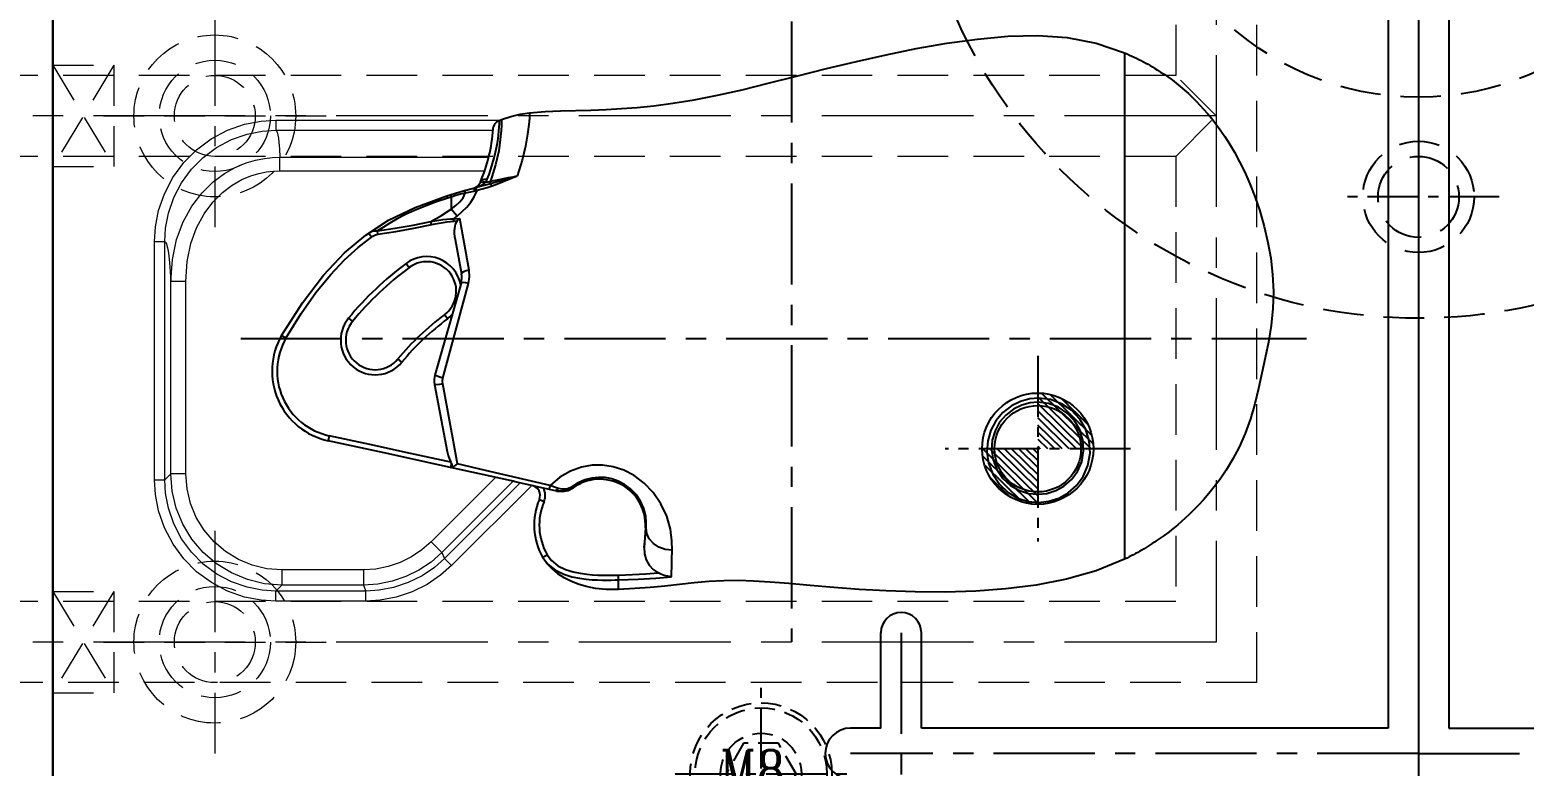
# Model space of a CAD drawing. Header units: millimetres. Extents: x 33920 to 35330, y -21664 to -20666.
# Drawn here: x 34914.3 to 35062, y -21057.6 to -20984.8 of the extents above; entities that cross this region are included whole.
import ezdxf

# ---------------------------------------------------------------- set-up
doc = ezdxf.new("R2010")
doc.units = ezdxf.units.MM
doc.header["$LTSCALE"] = 8
for name, pattern in [('CENTER', [2, 1.25, -0.25, 0.25, -0.25]), ('CENTER2', [1.125, 0.75, -0.125, 0.125, -0.125]), ('HIDDEN', [0.375, 0.25, -0.125])]:
    doc.linetypes.add(name, pattern=pattern)
for name, color, linetype in [('Cav-cor', 1, 'Continuous'), ('DEFAULT_1', 7, 'CENTER'), ('PIN', 5, 'Continuous'), ('Ru', 8, 'Continuous'), ('SCREW', 52, 'HIDDEN')]:
    doc.layers.add(name, color=color, linetype=linetype)
for name, color, linetype, lineweight in [('dim', 3, 'Continuous', 15), ('WR', 122, 'HIDDEN', 18), ('枕位', 75, 'Continuous', 15)]:
    doc.layers.add(name, color=color, linetype=linetype, lineweight=lineweight)
doc.styles.add('ROMANC', font='RomanC.ttf', dxfattribs={"width": 0.8, "height": 7})

# ---------------------------------------------------------------- blocks, each defined once
blk = doc.blocks.new('20160824.190002')
at = {"layer": 'SCREW', "linetype": 'CENTER2'}
for p, q in [((0, -8.5), (0, 8.5)), ((-8.5, 0), (8.5, 0))]:
    blk.add_line(p, q, dxfattribs=at)
at = {"layer": 'SCREW'}
blk.add_lwpolyline([(-1.73, 3), (-3.46, 0), (-1.73, -3), (1.73, -3), (3.46, 0), (1.73, 3)], close=True, dxfattribs=at)
for radius in [7, 6.5, 4]:
    blk.add_circle((0, 0), radius, dxfattribs=at)
at = {"layer": 'dim', "style": 'ROMANC', "width": 0.8}
blk.add_text('M8', height=4.186, dxfattribs=at).set_placement((-4.07, -1.86))
blk = doc.blocks.new('20160904.091723')
at = {"layer": 'WR', "linetype": 'CENTER'}
blk.add_line((0, 11), (0, -11), dxfattribs=at)
at = {"layer": 'WR', "linetype": 'HIDDEN', "ltscale": 2}
blk.add_line((-11, 0), (11, 0), dxfattribs=at)
for radius in [8, 5.5, 4]:
    blk.add_circle((0, 0), radius, dxfattribs=at)

msp = doc.modelspace()

# ---------------------------------------------------------------- hatches: boundary and pattern name
at = {"layer": 'PIN', "linetype": 'Continuous'}
h = msp.add_hatch(dxfattribs=at)
h.set_pattern_fill('ANSI31', color=4, scale=4, angle=90.5, style=0)
h.set_pattern_definition([(135.5, (35424.7225, -21051.09585), (-0.35045463, -0.3566252), [])])
h.paths.add_polyline_path([(35013.926, -21026.2), (35008.426, -21026.248, 0.4142136), (35013.974, -21031.7)])
h.paths.add_polyline_path([(35013.878, -21020.701), (35013.926, -21026.2), (35019.425, -21026.152, 0.4142136)])

# ---------------------------------------------------------------- linework, layer by layer
at = {"linetype": 'CENTER', "ltscale": 3}
msp.add_line((35051.564, -20713.316), (35051.564, -21213.316), dxfattribs=at)
at = {"color": 8, "linetype": 'CENTER', "ltscale": 0.5}
msp.add_line((35059.533, -21001.316), (35043.595, -21001.316), dxfattribs=at)
at = {"color": 8, "linetype": 'HIDDEN', "ltscale": 2}
for centre, radius in [((35051.564, -20963.316), 50), ((35051.564, -20963.316), 28.15), ((35051.564, -21001.316), 5.5), ((35051.564, -21001.316), 4)]:
    msp.add_circle(centre, radius, dxfattribs=at)
at = {"layer": 'Cav-cor', "color": 1}
for p, q in [((34916.564, -20963.316), (34916.564, -21145.316)), ((34916.564, -21142.316), (34916.564, -20963.316)), ((35022.508, -20987.084), (35022.508, -21037.126)), ((34960.708, -20993.891), (34960.711, -20993.754)), ((34960.711, -20993.754), (34960.923, -20993.67)), ((34957.831, -21000.84), (34957.326, -21000.94)), ((34958.264, -21000.757), (34957.831, -21000.84)), ((34958.132, -21000.457), (34958.162, -21000.489)), ((34958.214, -21000.433), (34958.268, -21000.458)), ((34958.268, -21000.458), (34958.343, -21000.556)), ((34959.325, -21000.145), (34958.319, -21000.406)), ((34958.319, -21000.406), (34958.723, -21000.258)), ((34958.343, -21000.556), (34958.431, -21000.718)), ((34958.417, -21000.554), (34958.48, -21000.706)), ((34958.723, -21000.258), (34959.069, -21000.079)), ((34958.878, -20999.896), (34958.743, -21000.013)), ((34959.088, -20999.847), (34958.878, -20999.896)), ((34959.069, -21000.079), (34959.352, -20999.871)), ((34959.352, -20999.871), (34959.088, -20999.847)), ((34959.812, -21000.013), (34959.325, -21000.145)), ((34960.272, -20999.883), (34959.812, -21000.013)), ((34961.415, -20999.556), (34960.272, -20999.883)), ((34955.917, -21001.335), (34955.604, -21001.434)), ((34955.917, -21001.335), (34955.917, -21002.532)), ((34953.98, -21004.055), (34953.918, -21003.756)), ((34956.178, -21003.478), (34956.783, -21003.44)), ((34956.191, -21003.713), (34956.178, -21003.478)), ((34956.191, -21003.713), (34956.523, -21003.693)), ((34957.706, -21008.544), (34956.783, -21003.44)), ((34948.046, -21005.3), (34947.764, -21004.907)), ((34948.693, -21005.006), (34948.648, -21004.686)), ((34956.313, -21005.524), (34956.954, -21008.912)), ((34951.491, -21007.886), (34951.789, -21008.29)), ((34956.913, -21009.836), (34954.328, -21018.919)), ((34957.117, -21011.824), (34957.647, -21009.879)), ((34955.119, -21019.228), (34957.117, -21011.824)), ((34945.784, -21013.307), (34946.172, -21013.626)), ((34955.556, -21013.379), (34955.257, -21012.975)), ((34939.599, -21015.264), (34939.164, -21015.012)), ((34951.061, -21017.649), (34950.673, -21017.329)), ((34954.287, -21019.843), (34955.544, -21026.482)), ((34956.152, -21025.517), (34955.096, -21019.8)), ((34943.88, -21024.921), (34943.774, -21025.412)), ((34956.565, -21027.682), (34956.152, -21025.517)), ((34961.881, -21029.383), (34954.806, -21027.814)), ((34955.967, -21027.646), (34955.878, -21028.05)), ((34962.05, -21029.418), (34962.004, -21029.408)), ((34962.052, -21029.419), (34962.05, -21029.418)), ((34962.154, -21029.444), (34962.052, -21029.419)), ((34962.257, -21029.467), (34962.154, -21029.444)), ((34966.372, -21030.391), (34962.257, -21029.467)), ((34964.649, -21031.217), (34965.112, -21031.412)), ((34975.135, -21034.01), (34975.017, -21035.974)), ((34975.135, -21034.01), (34975.2, -21034.014)), ((34964.974, -21036.924), (34965.411, -21036.677)), ((34972.479, -21039.162), (34972.463, -21038.684)), ((34972.479, -21040.125), (34972.479, -21039.162))]:
    msp.add_line(p, q, dxfattribs=at)
for points in [[(34966.733, -20992.815), (34969.742, -20992.734), (34971.249, -20992.678), (34972.757, -20992.595), (34974.307, -20992.476), (34975.977, -20992.309), (34977.843, -20992.07), (34979.95, -20991.731), (34982.251, -20991.28), (34984.69, -20990.728), (34987.277, -20990.091), (34990.068, -20989.384), (34993.028, -20988.645), (34996.004, -20987.93), (34998.949, -20987.268), (35001.918, -20986.665), (35004.926, -20986.14), (35007.954, -20985.717), (35010.967, -20985.437), (35013.933, -20985.366), (35016.846, -20985.573), (35019.711, -20986.129), (35022.507, -20987.083)], [(35022.507, -20987.083), (35022.775, -20987.197), (35023.008, -20987.299), (35023.235, -20987.402), (35023.469, -20987.512), (35023.701, -20987.624), (35023.929, -20987.737), (35024.155, -20987.853), (35024.381, -20987.972), (35024.605, -20988.093), (35024.826, -20988.216), (35025.045, -20988.341), (35025.27, -20988.474), (35025.511, -20988.619), (35025.777, -20988.785), (35026.074, -20988.976), (35026.41, -20989.201), (35026.788, -20989.466), (35027.198, -20989.766), (35027.613, -20990.085), (35028.019, -20990.414), (35028.42, -20990.756), (35028.819, -20991.112), (35029.209, -20991.48), (35029.589, -20991.856), (35029.956, -20992.237), (35030.319, -20992.633), (35030.697, -20993.066), (35031.101, -20993.554), (35031.525, -20994.098), (35031.963, -20994.693), (35032.414, -20995.349), (35032.884, -20996.082), (35033.374, -20996.908), (35033.88, -20997.839), (35034.391, -20998.875), (35034.894, -21000.014), (35035.389, -21001.279), (35035.873, -21002.704), (35036.315, -21004.253), (35036.676, -21005.816), (35036.952, -21007.382), (35037.141, -21009.002), (35037.22, -21010.674), (35037.175, -21012.362), (35037.001, -21014.034), (35036.727, -21015.661), (35036.411, -21017.219), (35036.087, -21018.732), (35035.754, -21020.245), (35035.385, -21021.759), (35034.953, -21023.247), (35034.434, -21024.686), (35033.827, -21026.047), (35033.178, -21027.272), (35032.544, -21028.315), (35031.943, -21029.198), (35031.374, -21029.963), (35030.829, -21030.64), (35030.31, -21031.241), (35029.819, -21031.776), (35029.355, -21032.253), (35028.919, -21032.681), (35028.509, -21033.064), (35028.125, -21033.407), (35027.769, -21033.714), (35027.44, -21033.986), (35027.141, -21034.227), (35026.873, -21034.436), (35026.637, -21034.615), (35026.426, -21034.772), (35026.23, -21034.914), (35026.038, -21035.051), (35025.843, -21035.187), (35025.647, -21035.321), (35025.45, -21035.453), (35025.251, -21035.584), (35025.048, -21035.714), (35024.845, -21035.842), (35024.641, -21035.968), (35024.436, -21036.092), (35024.228, -21036.214), (35024.02, -21036.334), (35023.811, -21036.451), (35023.601, -21036.567), (35023.388, -21036.682), (35023.173, -21036.795), (35022.963, -21036.902), (35022.75, -21037.009), (35022.508, -21037.126)], [(34960.923, -20993.67), (34961.82, -20993.36), (34962.744, -20993.136), (34963.684, -20993)], [(34963.684, -20993), (34963.682, -20993.017), (34963.682, -20993.073), (34963.685, -20993.217), (34963.665, -20993.553), (34963.611, -20994.179), (34963.486, -20995.116), (34963.268, -20996.308), (34962.946, -20997.691), (34962.446, -20999.265)], [(34963.684, -20993), (34965.215, -20992.884), (34966.733, -20992.815)], [(34959.495, -20999.577), (34959.678, -20999.094), (34959.857, -20998.577), (34960.026, -20998.032), (34960.182, -20997.469), (34960.321, -20996.894), (34960.439, -20996.319), (34960.535, -20995.762), (34960.607, -20995.241), (34960.656, -20994.777), (34960.686, -20994.386), (34960.702, -20994.087), (34960.708, -20993.891)], [(34960.923, -20993.67), (34960.92, -20993.686), (34960.921, -20993.741), (34960.921, -20993.883), (34960.897, -20994.202), (34960.866, -20994.79), (34960.787, -20995.658), (34960.633, -20996.761), (34960.325, -20998.155), (34959.819, -20999.773)], [(34960.081, -20994.616), (34960.098, -20994.493), (34960.136, -20994.354), (34960.2, -20994.21), (34960.29, -20994.071), (34960.408, -20993.944), (34960.551, -20993.835), (34960.711, -20993.754)], [(34959.819, -20999.771), (34960.689, -20999.583), (34961.567, -20999.414), (34962.446, -20999.265)], [(34962.306, -20999.311), (34962.097, -20999.365), (34961.415, -20999.556)], [(34962.294, -20999.316), (34962.233, -20999.363), (34962.124, -20999.394), (34962.022, -20999.446), (34961.909, -20999.491), (34961.786, -20999.544), (34961.494, -20999.664)], [(34962.306, -20999.311), (34962.366, -20999.275), (34962.446, -20999.265)], [(34955.495, -21001.205), (34956.364, -21000.938), (34957.242, -21000.689), (34958.132, -21000.457)], [(34955.917, -21002.532), (34956.4, -21002.166), (34956.8, -21001.8), (34957.112, -21001.398), (34957.326, -21000.94)], [(34957.326, -21000.94), (34956.853, -21001.062), (34956.384, -21001.194), (34955.917, -21001.335)], [(34956.508, -21003.21), (34957.011, -21002.772), (34957.463, -21002.325), (34957.863, -21001.837), (34958.209, -21001.297), (34958.501, -21000.702)], [(34957.285, -21000.677), (34957.283, -21000.71), (34957.297, -21000.8), (34957.326, -21000.94)], [(34958.162, -21000.489), (34958.207, -21000.592), (34958.264, -21000.757)], [(34958.431, -21000.718), (34958.348, -21000.739), (34958.264, -21000.757)], [(34958.319, -21000.406), (34958.362, -21000.451), (34958.417, -21000.554)], [(34958.501, -21000.702), (34958.456, -21000.712), (34958.431, -21000.718)], [(34959.969, -21000.254), (34959.487, -21000.414), (34958.997, -21000.561), (34958.501, -21000.702)], [(34959.495, -20999.577), (34959.192, -20999.598), (34958.956, -20999.7), (34958.817, -20999.871)], [(34959.352, -20999.871), (34959.433, -20999.72), (34959.495, -20999.577)], [(34959.352, -20999.871), (34959.585, -20999.821), (34959.819, -20999.773)], [(34959.812, -21000.013), (34959.82, -20999.95), (34959.822, -20999.869), (34959.819, -20999.772)], [(34959.812, -21000.013), (34959.86, -21000.069), (34959.912, -21000.15), (34959.969, -21000.254)], [(34961.494, -20999.664), (34961.145, -20999.806), (34960.95, -20999.884), (34960.738, -20999.967), (34960.507, -21000.056), (34960.252, -21000.151), (34959.969, -21000.254)], [(34939.164, -21015.012), (34941.218, -21011.774), (34943.319, -21009.04), (34945.398, -21006.845), (34947.482, -21005.09), (34949.751, -21003.622), (34952.359, -21002.354), (34955.495, -21001.205)], [(34955.604, -21001.434), (34954.39, -21001.843), (34953.298, -21002.252), (34952.314, -21002.661), (34951.422, -21003.073), (34950.608, -21003.488), (34949.877, -21003.899), (34949.226, -21004.299), (34948.648, -21004.686)], [(34955.495, -21001.205), (34955.516, -21001.229), (34955.553, -21001.308), (34955.604, -21001.434)], [(34955.817, -21001.106), (34955.834, -21001.129), (34955.869, -21001.208), (34955.917, -21001.335)], [(34948.648, -21004.686), (34950.395, -21004.419), (34952.172, -21004.101), (34953.918, -21003.756)], [(34953.918, -21003.756), (34954.987, -21003.164), (34955.917, -21002.532)], [(34953.918, -21003.756), (34954.304, -21003.687), (34954.704, -21003.621), (34955.104, -21003.564), (34955.493, -21003.52), (34955.855, -21003.491), (34956.178, -21003.478)], [(34954.361, -21003.977), (34954.755, -21003.902), (34955.148, -21003.834), (34955.527, -21003.778), (34955.879, -21003.737), (34956.191, -21003.713)], [(34956.508, -21003.21), (34956.309, -21002.971), (34956.112, -21002.745), (34955.917, -21002.532)], [(34956.178, -21003.478), (34956.345, -21003.344), (34956.508, -21003.21)], [(34956.523, -21003.693), (34956.419, -21003.838), (34956.341, -21004.015), (34956.286, -21004.217), (34956.251, -21004.439), (34956.236, -21004.681), (34956.241, -21004.942), (34956.266, -21005.223), (34956.313, -21005.523)], [(34956.523, -21003.693), (34956.647, -21003.566), (34956.783, -21003.44)], [(34939.599, -21015.264), (34941.098, -21012.844), (34942.562, -21010.781), (34943.991, -21009.032), (34945.39, -21007.551), (34946.739, -21006.32), (34948.046, -21005.3)], [(34947.991, -21004.761), (34948.124, -21004.709), (34948.305, -21004.67), (34948.48, -21004.663), (34948.648, -21004.686)], [(34948.046, -21005.3), (34948.192, -21005.204), (34948.331, -21005.129), (34948.461, -21005.071), (34948.582, -21005.03), (34948.693, -21005.006)], [(34948.693, -21005.006), (34950.448, -21004.732), (34952.231, -21004.407), (34954.361, -21003.977)], [(34957.647, -21009.879), (34957.373, -21009.819), (34957.14, -21009.789), (34956.979, -21009.795), (34956.912, -21009.836)], [(34957.706, -21008.544), (34957.406, -21008.617), (34957.157, -21008.713), (34956.999, -21008.817), (34956.954, -21008.912)], [(34957.647, -21009.879), (34957.751, -21009.218), (34957.706, -21008.544)], [(34955.096, -21019.8), (34954.793, -21019.849), (34954.532, -21019.874), (34954.355, -21019.872), (34954.287, -21019.843)], [(34955.119, -21019.228), (34954.813, -21019.136), (34954.553, -21019.044), (34954.382, -21018.968), (34954.328, -21018.919)], [(34955.096, -21019.8), (34955.076, -21019.512), (34955.119, -21019.228)], [(35014.007, -21021.207), (35013.157, -21021.276), (35012.23, -21021.523), (35011.312, -21021.975), (35010.48, -21022.624), (35009.794, -21023.436), (35009.289, -21024.374), (35008.982, -21025.419), (35008.899, -21026.523), (35009.057, -21027.637), (35009.47, -21028.728), (35010.129, -21029.713), (35010.987, -21030.513), (35011.966, -21031.08), (35012.991, -21031.405), (35014.005, -21031.506)], [(35013.926, -21021.618), (35013.166, -21021.679), (35012.336, -21021.898), (35011.515, -21022.298), (35010.77, -21022.873), (35010.156, -21023.592), (35009.705, -21024.422), (35009.431, -21025.346), (35009.359, -21026.323), (35009.503, -21027.308), (35009.874, -21028.271), (35010.466, -21029.139), (35011.234, -21029.843), (35012.108, -21030.34), (35013.023, -21030.623), (35013.926, -21030.71)], [(35013.926, -21030.71), (35014.827, -21030.616), (35015.711, -21030.338), (35016.518, -21029.889), (35017.249, -21029.253), (35017.849, -21028.443), (35018.266, -21027.485), (35018.455, -21026.425), (35018.391, -21025.358), (35018.084, -21024.349), (35017.558, -21023.444), (35016.838, -21022.682), (35015.96, -21022.104), (35014.973, -21021.743), (35013.926, -21021.618)], [(35014.005, -21031.506), (35015.02, -21031.401), (35016.013, -21031.086), (35016.919, -21030.576), (35017.741, -21029.853), (35018.413, -21028.934), (35018.88, -21027.847), (35019.09, -21026.644), (35019.015, -21025.435), (35018.669, -21024.293), (35018.076, -21023.27), (35017.267, -21022.409), (35016.284, -21021.757), (35015.179, -21021.349), (35014.007, -21021.207)], [(34954.806, -21027.814), (34949.292, -21026.606), (34943.774, -21025.412)], [(34955.911, -21027.543), (34951.902, -21026.662), (34947.892, -21025.788), (34943.88, -21024.921)], [(34955.543, -21026.481), (34955.637, -21026.875), (34955.759, -21027.229), (34955.911, -21027.543)], [(34955.967, -21027.646), (34955.94, -21027.595), (34955.911, -21027.543)], [(34955.881, -21028.05), (34955.954, -21028.041), (34956.01, -21027.989), (34956.039, -21027.903), (34956.025, -21027.785), (34955.967, -21027.646)], [(34955.891, -21028.053), (34956.011, -21028.04), (34956.187, -21027.959), (34956.379, -21027.828), (34956.565, -21027.682)], [(34965.705, -21029.85), (34959.339, -21028.343), (34956.565, -21027.682)], [(34977.771, -21036.234), (34977.755, -21035.302), (34977.606, -21034.159), (34977.251, -21032.882), (34976.674, -21031.645), (34975.906, -21030.533), (34974.997, -21029.594), (34974.01, -21028.859), (34972.986, -21028.324), (34971.942, -21027.979), (34970.895, -21027.816), (34969.855, -21027.827), (34968.806, -21028.014), (34967.73, -21028.407), (34966.661, -21029.03), (34965.705, -21029.85)], [(34975.2, -21034.014), (34975.221, -21033.498), (34975.163, -21032.857), (34974.978, -21032.123), (34974.654, -21031.395), (34974.212, -21030.738), (34973.675, -21030.179), (34973.077, -21029.734), (34972.447, -21029.405), (34971.8, -21029.184), (34971.144, -21029.062), (34970.49, -21029.036), (34969.834, -21029.103), (34969.161, -21029.273), (34968.473, -21029.567), (34967.811, -21029.992)], [(34962.004, -21029.408), (34961.907, -21029.388), (34961.762, -21029.357)], [(34965.705, -21029.85), (34965.64, -21030.045), (34965.585, -21030.168), (34965.547, -21030.206)], [(34966.555, -21030.137), (34966.156, -21030.009), (34965.705, -21029.85)], [(34966.555, -21030.137), (34966.421, -21030.267), (34966.281, -21030.336)], [(34966.372, -21030.391), (34966.932, -21030.437), (34967.488, -21030.324), (34967.985, -21030.064)], [(34967.811, -21029.992), (34967.426, -21030.215), (34967.007, -21030.349), (34966.573, -21030.39), (34966.374, -21030.367)], [(34967.811, -21029.992), (34967.539, -21030.134), (34967.229, -21030.206), (34966.895, -21030.206), (34966.555, -21030.137)], [(34967.985, -21030.064), (34967.941, -21030.046), (34967.811, -21029.992)], [(34975.017, -21035.973), (34975.076, -21035.402), (34975.137, -21034.741), (34975.2, -21034.014)], [(34977.771, -21036.234), (34977.094, -21036.153), (34976.461, -21035.925), (34975.921, -21035.568), (34975.513, -21035.106), (34975.266, -21034.575), (34975.2, -21034.014)], [(34975.017, -21035.974), (34975.049, -21036.594), (34975.217, -21037.186), (34975.508, -21037.712), (34975.91, -21038.154), (34976.389, -21038.48)], [(34977.718, -21038.847), (34977.727, -21038.447), (34977.734, -21037.897), (34977.747, -21037.168), (34977.771, -21036.234)], [(34964.974, -21036.924), (34965.493, -21037.614), (34966.229, -21038.192), (34967.063, -21038.597)], [(34967.295, -21039.063), (34967.101, -21038.956), (34966.479, -21038.559), (34965.901, -21038.087), (34965.39, -21037.538), (34964.974, -21036.924)], [(34965.411, -21036.677), (34965.85, -21037.26), (34966.488, -21037.763), (34967.241, -21038.13), (34967.994, -21038.368), (34968.697, -21038.516), (34969.331, -21038.606), (34969.903, -21038.659), (34970.425, -21038.689), (34970.906, -21038.702), (34971.35, -21038.706), (34971.757, -21038.702), (34972.128, -21038.694), (34972.463, -21038.684)], [(35022.508, -21037.126), (35019.7, -21038.272), (35016.758, -21039.106), (35013.761, -21039.68), (35010.768, -21040.052), (35007.793, -21040.274), (35004.791, -21040.371), (35001.797, -21040.357), (34998.937, -21040.257), (34996.262, -21040.102), (34993.754, -21039.916), (34991.419, -21039.721), (34989.308, -21039.537), (34987.456, -21039.382), (34985.826, -21039.278), (34984.329, -21039.231), (34982.878, -21039.242), (34981.419, -21039.316), (34979.954, -21039.448)], [(34967.063, -21038.597), (34967.873, -21038.849), (34968.615, -21039.001), (34969.276, -21039.091), (34969.869, -21039.143), (34970.406, -21039.171), (34970.899, -21039.184), (34971.351, -21039.186), (34971.765, -21039.181), (34972.14, -21039.172), (34972.479, -21039.162)], [(34972.475, -21040.125), (34971.248, -21040.122), (34970.195, -21040.003), (34969.283, -21039.814), (34968.48, -21039.574), (34967.761, -21039.289), (34967.295, -21039.063)], [(34972.463, -21038.684), (34973.867, -21038.631), (34975.176, -21038.564), (34976.389, -21038.48)], [(34972.479, -21039.162), (34974.406, -21039.087), (34976.155, -21038.982), (34977.719, -21038.849)], [(34977.719, -21038.849), (34977.342, -21038.808), (34976.993, -21038.726), (34976.675, -21038.613), (34976.389, -21038.48)], [(34979.954, -21039.448), (34977.053, -21039.769), (34975.607, -21039.908), (34974.102, -21040.022), (34972.475, -21040.125)]]:
    msp.add_lwpolyline(points, dxfattribs=at)
msp.add_circle((35013.926, -21026.2), 4.271, dxfattribs=at)
for centre, radius, start, end in [((34943.344, -20993.368), 16.784, 337.20047, 355.735), ((34957.89, -20999.482), 1.005, 283.9386, 337.20047), ((34970.62, -21033.738), 32.16, 126.5, 140.55868), ((34970.62, -21033.738), 31.657, 126.5, 140.55868), ((34953.523, -21010.633), 3.417, 11.2134, 126.5), ((34953.523, -21010.633), 2.914, 306.5, 126.5), ((34954.979, -21009.286), 2.01, 344.12, 10.72), ((34948.423, -21015.478), 3.417, 140.55868, 320.55868), ((34948.423, -21015.478), 2.914, 140.55868, 320.55868), ((34970.62, -21033.738), 25.828, 126.5, 140.55868), ((34970.62, -21033.738), 25.326, 126.5, 140.55868), ((34953.523, -21010.633), 3.417, 306.5, 317.03223), ((34945.254, -21018.535), 7.035, 149.95477, 257.85845), ((34945.254, -21018.535), 6.532, 149.95477, 257.85845), ((34956.262, -21019.469), 2.01, 164.12, 190.72), ((34963.723, -21030.826), 1.005, 337.09262, 77.35082), ((34963.723, -21030.826), 1.508, 337.09262, 29.14862), ((34970.62, -21033.74), 4.522, 356.58, 125.63181), ((34970.62, -21033.74), 6.482, 157.09262, 209.41545), ((34970.62, -21033.74), 5.98, 157.09262, 209.41545)]:
    msp.add_arc(centre, radius, start, end, dxfattribs=at)
at = {"layer": 'DEFAULT_1', "color": 2, "linetype": 'CENTER'}
for p, q in [((34989.564, -20983.978), (34989.564, -21045.295)), ((34935.128, -21015.316), (35040.503, -21015.316))]:
    msp.add_line(p, q, dxfattribs=at)
at = {"layer": 'PIN', "color": 4, "linetype": 'CENTER2'}
for p, q in [((35013.926, -21017.037), (35013.926, -21035.364)), ((35023.089, -21026.2), (35004.762, -21026.2))]:
    msp.add_line(p, q, dxfattribs=at)
at = {"layer": 'PIN', "color": 4, "linetype": 'Continuous'}
msp.add_circle((35013.926, -21026.2), 5.5, dxfattribs=at)
at = {"layer": 'Ru', "linetype": 'CENTER'}
for p, q in [((35051.564, -20963.316), (35051.564, -21063.316)), ((35000.418, -21044.388), (35000.418, -21069.779)), ((35051.564, -21056.316), (34995.418, -21056.316)), ((35051.564, -21056.316), (35107.711, -21056.316))]:
    msp.add_line(p, q, dxfattribs=at)
at = {"layer": 'Ru'}
for p, q in [((35048.564, -20965.119), (35048.564, -21053.816)), ((35054.564, -20965.119), (35054.564, -21053.816)), ((34998.418, -21053.816), (34998.418, -21044.388)), ((35002.418, -21053.816), (35002.418, -21044.388)), ((34998.418, -21053.816), (34995.418, -21053.816)), ((35048.564, -21053.816), (35002.418, -21053.816)), ((35054.564, -21053.816), (35100.711, -21053.816))]:
    msp.add_line(p, q, dxfattribs=at)
for centre, radius, start, end in [((35000.418, -21044.388), 2, 0, 180), ((34995.418, -21056.316), 2.5, 90, 270)]:
    msp.add_arc(centre, radius, start, end, dxfattribs=at)
at = {"layer": 'WR', "linetype": 'CENTER', "ltscale": 1.5}
for p, q in [((35031.564, -20963.316), (35031.564, -21045.316)), ((35031.564, -20993.316), (34881.564, -20993.316)), ((35031.564, -21045.316), (34881.564, -21045.316))]:
    msp.add_line(p, q, dxfattribs=at)
at = {"layer": 'WR', "linetype": 'HIDDEN', "ltscale": 2.5}
for p, q in [((35027.564, -20969.316), (35027.564, -20989.316)), ((35035.564, -20969.316), (35035.564, -21049.316)), ((35027.564, -20989.316), (34881.564, -20989.316)), ((35031.564, -20993.316), (35027.564, -20989.316)), ((35027.564, -20997.316), (35031.564, -20993.316)), ((35027.564, -20997.316), (34881.564, -20997.316)), ((35027.564, -20997.316), (35027.564, -21041.316)), ((35027.564, -21041.316), (34881.564, -21041.316)), ((35035.564, -21049.316), (34881.564, -21049.316))]:
    msp.add_line(p, q, dxfattribs=at)
at = {"layer": 'WR', "linetype": 'HIDDEN', "ltscale": 2}
for p, q in [((34922.564, -20988.316), (34916.564, -20998.316)), ((34916.564, -20988.316), (34922.564, -20998.316)), ((34916.564, -20988.316), (34922.564, -20988.316)), ((34916.564, -20988.316), (34916.564, -20998.316)), ((34922.564, -20988.316), (34922.564, -20998.316)), ((34916.564, -20998.316), (34922.564, -20998.316)), ((34922.564, -21040.316), (34916.564, -21050.316)), ((34916.564, -21040.316), (34922.564, -21050.316)), ((34916.564, -21040.316), (34922.564, -21040.316)), ((34916.564, -21040.316), (34916.564, -21050.316)), ((34922.564, -21040.316), (34922.564, -21050.316)), ((34916.564, -21050.316), (34922.564, -21050.316))]:
    msp.add_line(p, q, dxfattribs=at)
at = {"layer": '枕位', "linetype": 'ByBlock'}
for p, q in [((34938.6, -20993.736), (34938.6, -20994.735)), ((34938.6, -20993.736), (34960.758, -20993.736)), ((34938.6, -20994.735), (34960.072, -20994.735)), ((34939.002, -20998.739), (34939.002, -20997.388)), ((34939.002, -20997.388), (34959.639, -20997.388)), ((34939.002, -20998.739), (34959.245, -20998.739)), ((34926.615, -21029.282), (34926.615, -21005.719)), ((34926.615, -21005.719), (34927.614, -21005.719)), ((34927.614, -21029.282), (34927.614, -21005.719)), ((34928.208, -21028.688), (34928.208, -21009.669)), ((34929.706, -21009.669), (34928.208, -21009.669)), ((34929.706, -21028.688), (34929.706, -21009.669)), ((34928.208, -21028.688), (34927.614, -21029.282)), ((34929.706, -21028.688), (34928.208, -21028.688)), ((34960.318, -21029.034), (34953.956, -21035.396)), ((34926.615, -21029.282), (34927.614, -21029.282)), ((34962.052, -21029.419), (34955.015, -21036.455)), ((34962.736, -21029.574), (34955.261, -21037.049)), ((34963.89, -21029.833), (34955.967, -21037.755)), ((34953.956, -21035.396), (34955.015, -21036.455)), ((34955.015, -21036.455), (34955.261, -21037.049)), ((34955.967, -21037.755), (34955.261, -21037.049)), ((34939.193, -21038.175), (34939.193, -21039.673)), ((34947.248, -21038.175), (34939.193, -21038.175)), ((34947.248, -21038.175), (34947.248, -21039.673)), ((34939.193, -21039.673), (34938.599, -21040.266)), ((34938.599, -21041.265), (34938.599, -21040.266)), ((34947.494, -21040.266), (34938.599, -21040.266)), ((34947.248, -21039.673), (34939.193, -21039.673)), ((34947.248, -21039.673), (34947.494, -21040.266)), ((34947.494, -21041.265), (34947.494, -21040.266)), ((34947.494, -21041.265), (34938.599, -21041.265))]:
    msp.add_line(p, q, dxfattribs=at)
for points in [[(34926.615, -21005.719), (34926.701, -21004.284), (34927.008, -21002.673), (34927.581, -21001.002), (34928.423, -20999.386), (34929.494, -20997.924), (34930.757, -20996.655), (34932.212, -20995.577), (34933.828, -20994.725), (34935.508, -20994.141), (34937.138, -20993.825), (34938.6, -20993.736)], [(34927.614, -21005.719), (34927.693, -21004.402), (34927.974, -21002.925), (34928.499, -21001.394), (34929.271, -20999.912), (34930.252, -20998.573), (34931.409, -20997.41), (34932.742, -20996.422), (34934.224, -20995.641), (34935.763, -20995.106), (34937.257, -20994.816), (34938.6, -20994.735)], [(34938.6, -20994.735), (34938.659, -20994.801), (34938.711, -20994.885), (34938.757, -20995.01), (34938.8, -20995.209), (34938.844, -20995.513), (34938.892, -20995.951), (34938.945, -20996.562), (34939.002, -20997.388)], [(34928.208, -21009.669), (34928.364, -21007.499), (34928.787, -21005.544), (34929.447, -21003.779), (34930.305, -21002.229), (34931.312, -21000.912), (34932.41, -20999.839), (34933.537, -20999.005), (34934.632, -20998.393), (34935.656, -20997.966), (34936.601, -20997.683), (34937.466, -20997.509), (34938.262, -20997.417), (34939.002, -20997.388)], [(34929.706, -21009.669), (34929.834, -21007.698), (34930.194, -21005.939), (34930.76, -21004.365), (34931.498, -21002.99), (34932.365, -21001.827), (34933.312, -21000.883), (34934.284, -21000.151), (34935.228, -20999.615), (34936.113, -20999.242), (34936.928, -20998.994), (34937.675, -20998.843), (34938.363, -20998.763), (34939.002, -20998.739)], [(34927.614, -21005.719), (34927.679, -21005.787), (34927.736, -21005.865), (34927.786, -21005.966), (34927.833, -21006.114), (34927.884, -21006.341), (34927.94, -21006.675), (34928.002, -21007.155), (34928.07, -21007.822), (34928.14, -21008.675), (34928.208, -21009.669)], [(34939.193, -21039.673), (34937.484, -21039.539), (34935.809, -21039.138), (34934.212, -21038.478), (34932.738, -21037.576), (34931.425, -21036.455), (34930.304, -21035.142), (34929.401, -21033.667), (34928.742, -21032.071), (34928.342, -21030.396), (34928.208, -21028.688)], [(34939.193, -21038.175), (34937.718, -21038.06), (34936.271, -21037.714), (34934.891, -21037.145), (34933.617, -21036.366), (34932.483, -21035.398), (34931.514, -21034.263), (34930.735, -21032.989), (34930.166, -21031.609), (34929.821, -21030.162), (34929.706, -21028.688)], [(34938.599, -21041.265), (34937.139, -21041.176), (34935.512, -21040.862), (34933.834, -21040.279), (34932.22, -21039.429), (34930.765, -21038.354), (34929.503, -21037.088), (34928.432, -21035.629), (34927.587, -21034.013), (34927.011, -21032.34), (34926.702, -21030.724), (34926.615, -21029.282)], [(34938.599, -21040.266), (34937.259, -21040.185), (34935.767, -21039.897), (34934.229, -21039.363), (34932.749, -21038.584), (34931.417, -21037.599), (34930.26, -21036.438), (34929.278, -21035.101), (34928.504, -21033.62), (34927.977, -21032.087), (34927.694, -21030.606), (34927.614, -21029.282)], [(34953.956, -21035.396), (34953.028, -21036.21), (34951.995, -21036.901), (34950.878, -21037.453), (34949.698, -21037.853), (34948.48, -21038.094), (34947.248, -21038.175)], [(34955.015, -21036.455), (34953.939, -21037.399), (34952.744, -21038.198), (34951.451, -21038.836), (34950.085, -21039.3), (34948.675, -21039.579), (34947.248, -21039.673)], [(34955.261, -21037.049), (34954.268, -21037.929), (34953.058, -21038.753), (34951.687, -21039.435), (34950.237, -21039.919), (34948.805, -21040.188), (34947.494, -21040.266)], [(34955.967, -21037.755), (34954.886, -21038.714), (34953.564, -21039.614), (34952.068, -21040.358), (34950.486, -21040.886), (34948.923, -21041.18), (34947.494, -21041.265)]]:
    msp.add_lwpolyline(points, dxfattribs=at)

# ---------------------------------------------------------------- block references
at = {"layer": 'SCREW'}
msp.add_blockref('20160824.190002', (34986.564, -21058.316), dxfattribs=at)
at = {"layer": 'WR'}
for p in [(34932.564, -20993.316), (34932.564, -21045.316)]:
    msp.add_blockref('20160904.091723', p, dxfattribs=at)

doc.saveas('drawing.dxf')
